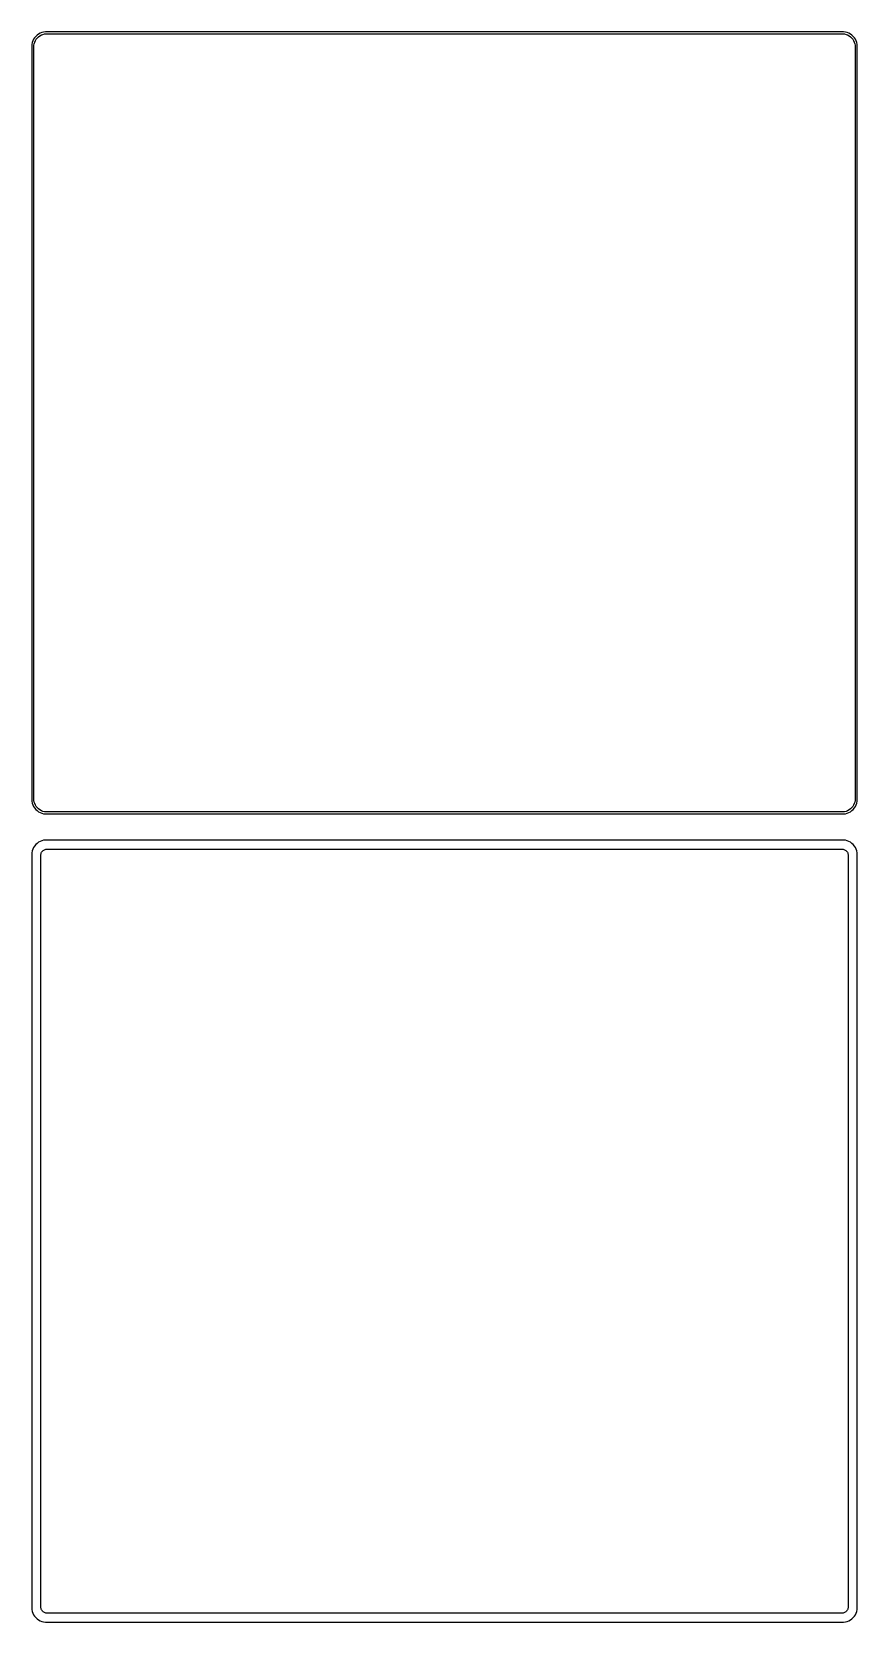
# Model space of a CAD drawing. Header units: metres. Extents: x -142 to 142, y 423 to 972.
import ezdxf

# ---------------------------------------------------------------- set-up
doc = ezdxf.new("R2010")
doc.units = ezdxf.units.M

msp = doc.modelspace()

# ---------------------------------------------------------------- linework, layer by layer
for p, q in [((-139.045, 971.755), (-139.629, 971.524)), ((-138.437, 971.911), (-139.045, 971.755)), ((-137.814, 971.99), (-138.437, 971.911)), ((137.814, 971.99), (-137.814, 971.99)), ((138.437, 971.911), (137.814, 971.99)), ((139.045, 971.755), (138.437, 971.911)), ((139.629, 971.524), (139.045, 971.755)), ((-142.461, 967.627), (-142.5, 967)), ((-142.5, 967), (-142.5, 707)), ((-142.343, 968.243), (-142.461, 967.627)), ((-142.149, 968.841), (-142.343, 968.243)), ((-141.882, 969.409), (-142.149, 968.841)), ((-141.545, 969.939), (-141.882, 969.409)), ((-141.828, 966.75), (-141.792, 967.324)), ((-141.828, 707.25), (-141.828, 966.75)), ((-141.792, 967.324), (-141.685, 967.889)), ((-141.685, 967.889), (-141.507, 968.435)), ((-141.145, 970.423), (-141.545, 969.939)), ((-141.507, 968.435), (-141.262, 968.956)), ((-141.262, 968.956), (-140.954, 969.441)), ((-140.687, 970.853), (-141.145, 970.423)), ((-140.954, 969.441), (-140.588, 969.884)), ((-140.179, 971.222), (-140.687, 970.853)), ((-140.588, 969.884), (-140.168, 970.278)), ((-139.629, 971.524), (-140.179, 971.222)), ((-140.168, 970.278), (-139.703, 970.616)), ((-139.703, 970.616), (-139.199, 970.893)), ((-139.199, 970.893), (-138.665, 971.104)), ((-138.665, 971.104), (-138.108, 971.247)), ((-138.108, 971.247), (-137.537, 971.319)), ((-137.537, 971.319), (137.537, 971.319)), ((137.537, 971.319), (138.108, 971.247)), ((138.108, 971.247), (138.665, 971.104)), ((138.665, 971.104), (139.199, 970.893)), ((139.199, 970.893), (139.703, 970.616)), ((140.179, 971.222), (139.629, 971.524)), ((139.703, 970.616), (140.168, 970.278)), ((140.168, 970.278), (140.588, 969.884)), ((140.687, 970.853), (140.179, 971.222)), ((140.588, 969.884), (140.954, 969.441)), ((141.145, 970.423), (140.687, 970.853)), ((140.954, 969.441), (141.262, 968.956)), ((141.545, 969.939), (141.145, 970.423)), ((141.262, 968.956), (141.507, 968.435)), ((141.507, 968.435), (141.685, 967.889)), ((141.882, 969.409), (141.545, 969.939)), ((141.685, 967.889), (141.792, 967.324)), ((141.792, 967.324), (141.828, 966.75)), ((141.828, 966.75), (141.828, 707.25)), ((142.149, 968.841), (141.882, 969.409)), ((142.343, 968.243), (142.149, 968.841)), ((142.461, 967.627), (142.343, 968.243)), ((142.5, 967), (142.461, 967.627)), ((142.5, 707), (142.5, 967)), ((-142.5, 707), (-142.461, 706.373)), ((-142.461, 706.373), (-142.343, 705.757)), ((-142.343, 705.757), (-142.149, 705.159)), ((-142.149, 705.159), (-141.882, 704.591)), ((-141.882, 704.591), (-141.545, 704.061)), ((-141.792, 706.676), (-141.828, 707.25)), ((-141.685, 706.111), (-141.792, 706.676)), ((-141.507, 705.565), (-141.685, 706.111)), ((-141.545, 704.061), (-141.145, 703.577)), ((-141.262, 705.044), (-141.507, 705.565)), ((-140.954, 704.559), (-141.262, 705.044)), ((-141.145, 703.577), (-140.687, 703.147)), ((-140.588, 704.116), (-140.954, 704.559)), ((-140.687, 703.147), (-140.179, 702.778)), ((-140.168, 703.722), (-140.588, 704.116)), ((-140.179, 702.778), (-139.629, 702.476)), ((-139.703, 703.384), (-140.168, 703.722)), ((-139.199, 703.107), (-139.703, 703.384)), ((-138.665, 702.896), (-139.199, 703.107)), ((-138.108, 702.753), (-138.665, 702.896)), ((-137.537, 702.681), (-138.108, 702.753)), ((138.108, 702.753), (137.537, 702.681)), ((138.665, 702.896), (138.108, 702.753)), ((139.199, 703.107), (138.665, 702.896)), ((139.703, 703.384), (139.199, 703.107)), ((139.629, 702.476), (140.179, 702.778)), ((140.168, 703.722), (139.703, 703.384)), ((140.588, 704.116), (140.168, 703.722)), ((140.179, 702.778), (140.687, 703.147)), ((140.954, 704.559), (140.588, 704.116)), ((140.687, 703.147), (141.145, 703.577)), ((141.262, 705.044), (140.954, 704.559)), ((141.145, 703.577), (141.545, 704.061)), ((141.507, 705.565), (141.262, 705.044)), ((141.685, 706.111), (141.507, 705.565)), ((141.545, 704.061), (141.882, 704.591)), ((141.792, 706.676), (141.685, 706.111)), ((141.828, 707.25), (141.792, 706.676)), ((141.882, 704.591), (142.149, 705.159)), ((142.149, 705.159), (142.343, 705.757)), ((142.343, 705.757), (142.461, 706.373)), ((142.461, 706.373), (142.5, 707)), ((-139.629, 702.476), (-139.045, 702.245)), ((-139.045, 702.245), (-138.437, 702.089)), ((-138.437, 702.089), (-137.814, 702.01)), ((-137.814, 702.01), (137.814, 702.01)), ((137.537, 702.681), (-137.537, 702.681)), ((137.814, 702.01), (138.437, 702.089)), ((138.437, 702.089), (139.045, 702.245)), ((139.045, 702.245), (139.629, 702.476)), ((-140.687, 691.853), (-141.145, 691.423)), ((-140.179, 692.222), (-140.687, 691.853)), ((-139.629, 692.524), (-140.179, 692.222)), ((-139.045, 692.755), (-139.629, 692.524)), ((-138.437, 692.911), (-139.045, 692.755)), ((-137.814, 692.99), (-138.437, 692.911)), ((137.814, 692.99), (-137.814, 692.99)), ((138.437, 692.911), (137.814, 692.99)), ((139.045, 692.755), (138.437, 692.911)), ((139.629, 692.524), (139.045, 692.755)), ((140.179, 692.222), (139.629, 692.524)), ((140.687, 691.853), (140.179, 692.222)), ((141.145, 691.423), (140.687, 691.853)), ((-142.461, 688.627), (-142.5, 688)), ((-142.5, 688), (-142.5, 428)), ((-142.343, 689.243), (-142.461, 688.627)), ((-142.149, 689.841), (-142.343, 689.243)), ((-141.882, 690.409), (-142.149, 689.841)), ((-141.545, 690.939), (-141.882, 690.409)), ((-141.145, 691.423), (-141.545, 690.939)), ((-139.36, 687.75), (-139.343, 688.014)), ((-139.36, 428.25), (-139.36, 687.75)), ((-139.343, 688.014), (-139.293, 688.275)), ((-139.293, 688.275), (-139.211, 688.527)), ((-139.211, 688.527), (-139.099, 688.766)), ((-139.099, 688.766), (-138.957, 688.99)), ((-138.957, 688.99), (-138.788, 689.194)), ((-138.788, 689.194), (-138.595, 689.376)), ((-138.595, 689.376), (-138.38, 689.531)), ((-138.38, 689.531), (-138.148, 689.659)), ((-138.148, 689.659), (-137.902, 689.756)), ((-137.902, 689.756), (-137.645, 689.822)), ((-137.645, 689.822), (-137.382, 689.855)), ((-137.382, 689.855), (137.382, 689.855)), ((137.382, 689.855), (137.645, 689.822)), ((137.645, 689.822), (137.902, 689.756)), ((137.902, 689.756), (138.148, 689.659)), ((138.148, 689.659), (138.38, 689.531)), ((138.38, 689.531), (138.595, 689.376)), ((138.595, 689.376), (138.788, 689.194)), ((138.788, 689.194), (138.957, 688.99)), ((138.957, 688.99), (139.099, 688.766)), ((139.099, 688.766), (139.211, 688.527)), ((139.211, 688.527), (139.293, 688.275)), ((139.293, 688.275), (139.343, 688.014)), ((139.343, 688.014), (139.36, 687.75)), ((139.36, 687.75), (139.36, 428.25)), ((141.545, 690.939), (141.145, 691.423)), ((141.882, 690.409), (141.545, 690.939)), ((142.149, 689.841), (141.882, 690.409)), ((142.343, 689.243), (142.149, 689.841)), ((142.461, 688.627), (142.343, 689.243)), ((142.5, 688), (142.461, 688.627)), ((142.5, 428), (142.5, 688)), ((-139.343, 427.986), (-139.36, 428.25)), ((139.36, 428.25), (139.343, 427.986)), ((-142.5, 428), (-142.461, 427.373)), ((-142.461, 427.373), (-142.343, 426.757)), ((-142.343, 426.757), (-142.149, 426.159)), ((-142.149, 426.159), (-141.882, 425.591)), ((-141.882, 425.591), (-141.545, 425.061)), ((-141.545, 425.061), (-141.145, 424.577)), ((-141.145, 424.577), (-140.687, 424.147)), ((-140.687, 424.147), (-140.179, 423.778)), ((-140.179, 423.778), (-139.629, 423.476)), ((-139.629, 423.476), (-139.045, 423.245)), ((-139.293, 427.725), (-139.343, 427.986)), ((-139.211, 427.473), (-139.293, 427.725)), ((-139.099, 427.234), (-139.211, 427.473)), ((-138.957, 427.01), (-139.099, 427.234)), ((-139.045, 423.245), (-138.437, 423.089)), ((-138.788, 426.806), (-138.957, 427.01)), ((-138.595, 426.624), (-138.788, 426.806)), ((-138.38, 426.469), (-138.595, 426.624)), ((-138.437, 423.089), (-137.814, 423.01)), ((-138.148, 426.341), (-138.38, 426.469)), ((-137.902, 426.244), (-138.148, 426.341)), ((-137.645, 426.178), (-137.902, 426.244)), ((-137.814, 423.01), (137.814, 423.01)), ((-137.382, 426.145), (-137.645, 426.178)), ((137.382, 426.145), (-137.382, 426.145)), ((137.645, 426.178), (137.382, 426.145)), ((137.902, 426.244), (137.645, 426.178)), ((137.814, 423.01), (138.437, 423.089)), ((138.148, 426.341), (137.902, 426.244)), ((138.38, 426.469), (138.148, 426.341)), ((138.595, 426.624), (138.38, 426.469)), ((138.437, 423.089), (139.045, 423.245)), ((138.788, 426.806), (138.595, 426.624)), ((138.957, 427.01), (138.788, 426.806)), ((139.099, 427.234), (138.957, 427.01)), ((139.045, 423.245), (139.629, 423.476)), ((139.211, 427.473), (139.099, 427.234)), ((139.293, 427.725), (139.211, 427.473)), ((139.343, 427.986), (139.293, 427.725)), ((139.629, 423.476), (140.179, 423.778)), ((140.179, 423.778), (140.687, 424.147)), ((140.687, 424.147), (141.145, 424.577)), ((141.145, 424.577), (141.545, 425.061)), ((141.545, 425.061), (141.882, 425.591)), ((141.882, 425.591), (142.149, 426.159)), ((142.149, 426.159), (142.343, 426.757)), ((142.343, 426.757), (142.461, 427.373)), ((142.461, 427.373), (142.5, 428))]:
    msp.add_line(p, q)

doc.saveas('drawing.dxf')
